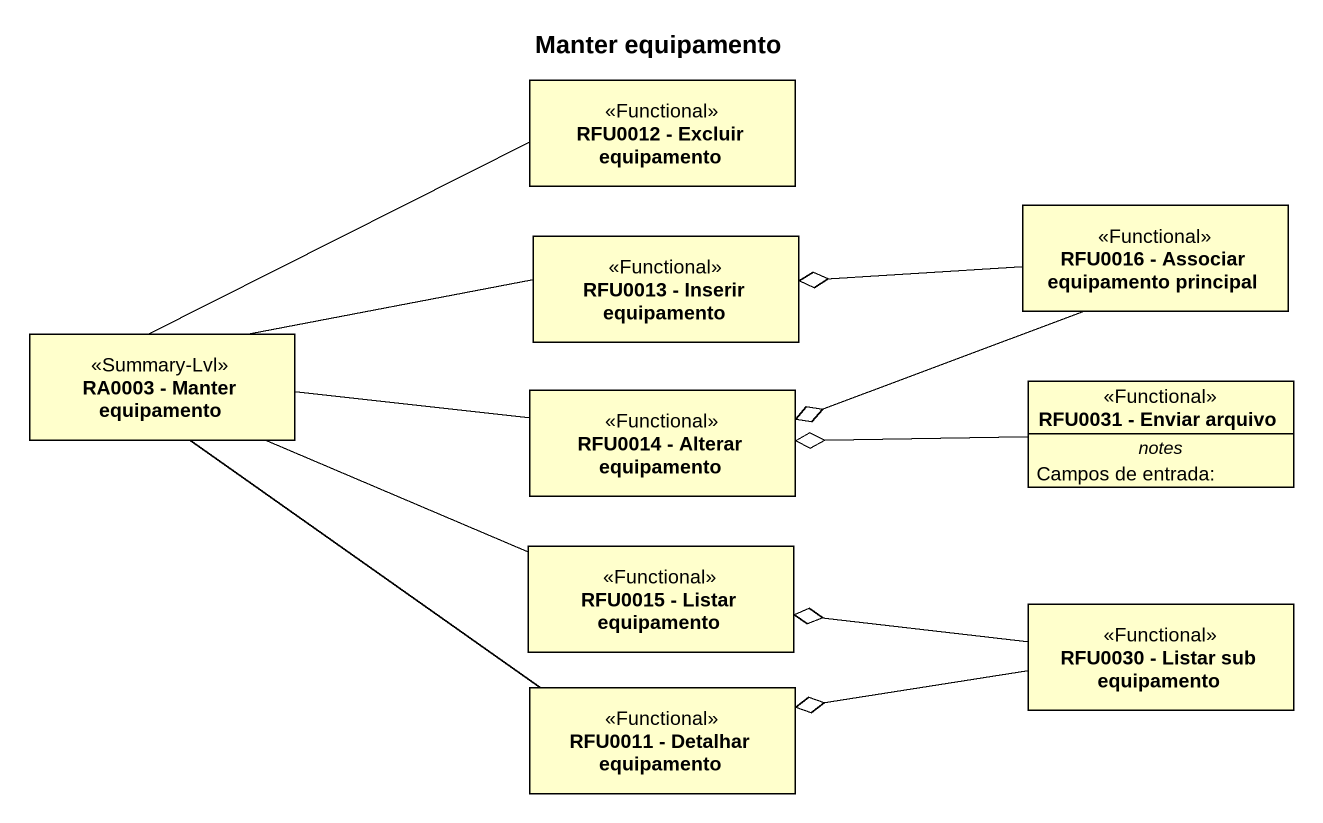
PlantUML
@startuml
title Manter equipamento
hide circle
hide empty members
class "RFU0012 - Excluir equipamento" as RFU0012_Excluir_equipamento <<Functional>>
class "RFU0013 - Inserir equipamento" as RFU0013_Inserir_equipamento <<Functional>>
class "RFU0016 - Associar equipamento principal" as RFU0016_Associar <<Functional>>
class "RA0003 - Manter equipamento" as RA0003_Manter_equipamento <<Summary-Lvl>>
class "RFU0014 - Alterar equipamento" as RFU0014_Alterar_equipamento <<Functional>>
class "RFU0031 - Enviar arquivo" as RFU0031_Enviar_arquivo <<Functional>> {
  -- notes --
  Campos de entrada:
}
class "RFU0015 - Listar equipamento" as RFU0015_Listar_equipamento <<Functional>>
class "RFU0030 - Listar sub equipamento" as RFU0030_Listar_sub <<Functional>>
class "RFU0011 - Detalhar equipamento" as RFU0011_Detalhar_equipamento <<Functional>>
RFU0016_Associar -left-o RFU0013_Inserir_equipamento
RFU0016_Associar -left-o RFU0014_Alterar_equipamento
RA0003_Manter_equipamento -right- RFU0012_Excluir_equipamento
RA0003_Manter_equipamento -right- RFU0013_Inserir_equipamento
RA0003_Manter_equipamento -right- RFU0014_Alterar_equipamento
RA0003_Manter_equipamento -right- RFU0015_Listar_equipamento
RA0003_Manter_equipamento -- RFU0011_Detalhar_equipamento
RFU0031_Enviar_arquivo -left-o RFU0014_Alterar_equipamento
RFU0030_Listar_sub -left-o RFU0015_Listar_equipamento
RFU0030_Listar_sub -left-o RFU0011_Detalhar_equipamento
@enduml
